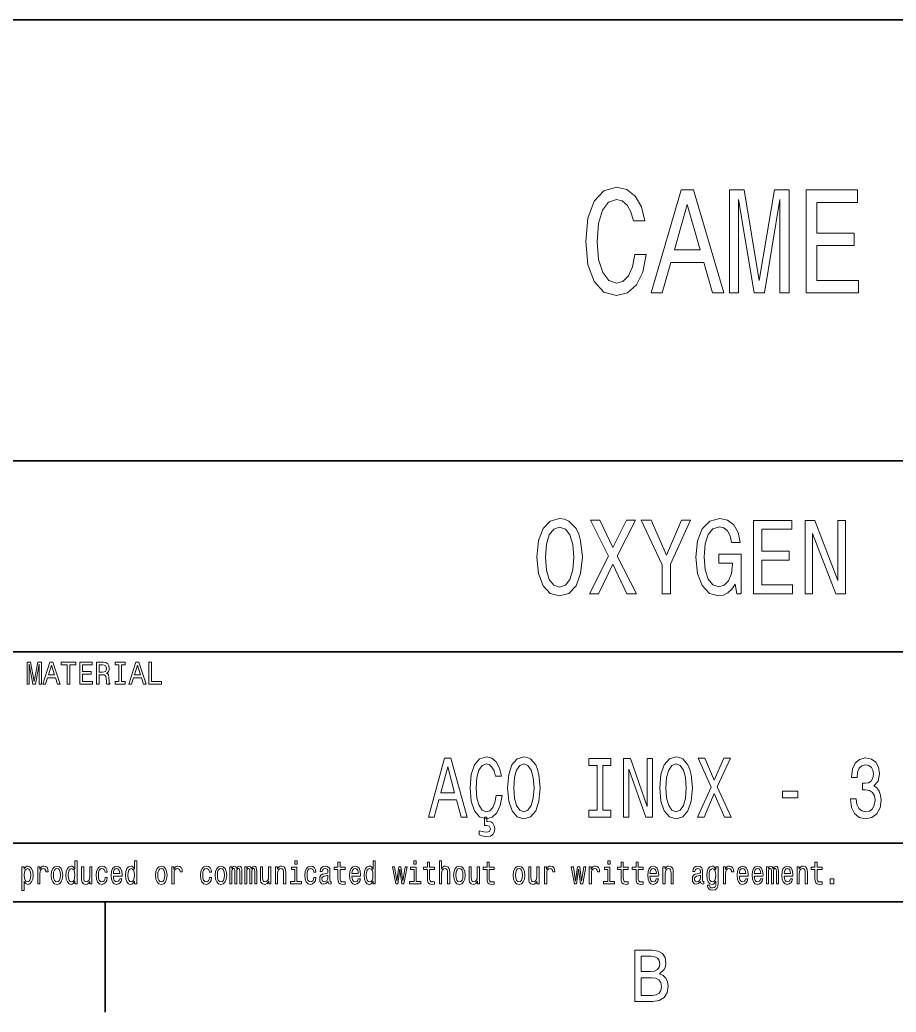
# Model space of a CAD drawing. Extents: x 0 to 594, y 0 to 420.
# Drawn here: x 439.6 to 499.2, y 2.5 to 70 of the extents above; entities that cross this region are included whole.
import ezdxf

# ---------------------------------------------------------------- set-up
doc = ezdxf.new("R2010")
doc.units = 0

msp = doc.modelspace()

# ---------------------------------------------------------------- linework, layer by layer
at = {"color": 7, "lineweight": 35}
for p, q in [((394, 69.96312), (584, 69.96312)), ((394, 39.96312), (559, 39.96312)), ((394, 26.96312), (559, 26.96312)), ((394, 13.96312), (559, 13.96312)), ((10, 9.96312), (584, 9.96312)), ((394, 9.96312), (584, 9.96312))]:
    msp.add_line(p, q, dxfattribs=at)
at = {"color": 7, "lineweight": 35, "ltscale": 0.1875}
msp.add_line((445.399994, 9.96312), (445.399994, 2.46312), dxfattribs=at)
at = {"color": 7, "lineweight": 13}
for points in [[(481.426514, 53.99828), (481.26413, 53.151016), (480.996185, 52.54583), (480.622681, 52.17263), (480.184235, 52.051594), (479.656433, 52.23315), (479.24234, 52.777817), (478.966278, 53.665424), (478.876953, 54.895973), (478.966278, 56.116432), (479.234222, 57.01413), (479.648315, 57.558796), (480.184235, 57.750439), (480.573975, 57.649574), (480.90686, 57.367153), (481.166687, 56.913265), (481.345337, 56.287903), (482.116699, 56.287903), (481.873108, 57.246117), (481.450867, 57.972343), (480.87439, 58.426231), (480.184235, 58.587616), (479.323547, 58.335453), (478.665863, 57.629402), (478.243622, 56.46946), (478.097473, 54.895973), (478.243622, 53.322487), (478.665863, 52.162544), (479.323547, 51.446407), (480.184235, 51.20433), (480.939331, 51.395973), (481.548309, 51.930557), (481.978638, 52.808079), (482.205994, 53.99828)], [(482.530792, 51.395973), (483.277802, 51.395973), (483.870514, 53.453609), (486.119659, 53.453609), (486.712372, 51.395973), (487.475616, 51.395973), (485.413239, 58.406059), (484.585052, 58.406059)], [(487.857239, 51.395973), (488.482452, 51.395973), (488.482452, 57.750439), (489.537994, 51.395973), (490.236267, 51.395973), (491.283722, 57.750439), (491.283722, 51.395973), (491.917053, 51.395973), (491.917053, 58.395973), (490.926453, 58.395973), (489.887146, 52.223064), (488.855957, 58.395973), (487.857239, 58.395973)], [(493.070007, 51.395973), (496.642639, 51.395973), (496.642639, 52.243237), (493.817017, 52.243237), (493.817017, 54.613552), (496.334106, 54.613552), (496.334106, 55.450729), (493.817017, 55.450729), (493.817017, 57.54871), (496.577698, 57.54871), (496.577698, 58.395973), (493.070007, 58.395973)], [(484.130341, 54.310959), (484.999146, 57.397415), (485.86795, 54.310959)], [(474.774567, 33.415157), (474.882599, 32.291237), (475.194672, 31.462708), (475.680786, 30.95118), (476.316925, 30.778269), (476.947083, 30.95118), (477.439209, 31.462708), (477.74527, 32.291237), (477.859314, 33.415157), (477.74527, 34.531872), (477.613251, 34.985764), (477.439209, 35.360401), (476.947083, 35.871929), (476.647003, 36.001614), (476.316925, 36.052044), (475.674774, 35.871929), (475.18866, 35.367607), (474.882599, 34.539078)], [(478.339417, 30.915157), (478.969574, 30.915157), (479.923798, 32.939651), (480.896027, 30.915157), (481.532196, 30.915157), (480.229858, 33.487202), (481.466156, 35.922363), (480.860016, 35.922363), (479.941803, 34.070778), (479.041595, 35.922363), (478.411438, 35.922363), (479.641724, 33.48)], [(483.854736, 30.915157), (483.854736, 32.939651), (485.223083, 35.922363), (484.598907, 35.922363), (483.572662, 33.552044), (482.534424, 35.922363), (481.868256, 35.922363), (483.2966, 32.896423), (483.2966, 30.915157)], [(488.253784, 31.585186), (488.355835, 30.915157), (488.655884, 30.915157), (488.655884, 33.616886), (487.137543, 33.616886), (487.137543, 33.004494), (488.073761, 33.004494), (488.073761, 32.961266), (488.00174, 32.298443), (487.809692, 31.808529), (487.515625, 31.498732), (487.149536, 31.397865), (486.741425, 31.52755), (486.42337, 31.916597), (486.219299, 32.557808), (486.147278, 33.436771), (486.213318, 34.308529), (486.417358, 34.949738), (486.741425, 35.338787), (487.179535, 35.475677), (487.479614, 35.403629), (487.725677, 35.2019), (487.905701, 34.863285), (488.007751, 34.409393), (488.601868, 34.409393), (488.445831, 35.101036), (488.151764, 35.619766), (487.737671, 35.936771), (487.215546, 36.052044), (486.531372, 35.871929), (486.015259, 35.345993), (485.685181, 34.517464), (485.571167, 33.415157), (485.685181, 32.305649), (486.015259, 31.477118), (486.501373, 30.95118), (487.113525, 30.778269), (487.455597, 30.835907), (487.761688, 30.98), (488.025757, 31.232161)], [(489.508087, 30.915157), (492.148743, 30.915157), (492.148743, 31.520344), (490.060242, 31.520344), (490.060242, 33.213428), (491.920685, 33.213428), (491.920685, 33.811409), (490.060242, 33.811409), (490.060242, 35.309971), (492.100708, 35.309971), (492.100708, 35.915157), (489.508087, 35.915157)], [(493.012939, 30.915157), (493.511047, 30.915157), (493.511047, 35.01458), (495.107452, 30.915157), (495.749603, 30.915157), (495.749603, 35.915157), (495.245483, 35.915157), (495.245483, 31.815733), (493.667084, 35.915157), (493.012939, 35.915157)], [(475.350708, 33.415157), (475.416718, 34.286915), (475.614777, 34.928123), (475.920837, 35.317173), (476.316925, 35.454063), (476.707031, 35.317173), (477.013092, 34.920921), (477.211151, 34.279709), (477.283173, 33.415157), (477.211151, 32.5434), (477.013092, 31.902189), (476.707031, 31.51314), (476.316925, 31.383457), (475.920837, 31.51314), (475.614777, 31.902189), (475.416718, 32.536194)], [(440.099091, 24.774254), (440.248718, 24.774254), (440.248718, 26.135925), (440.501312, 24.774254), (440.668427, 24.774254), (440.919067, 26.135925), (440.919067, 24.774254), (441.070648, 24.774254), (441.070648, 26.274254), (440.833588, 26.274254), (440.584869, 24.951487), (440.338104, 26.274254), (440.099091, 26.274254)], [(441.16391, 24.774254), (441.342682, 24.774254), (441.484528, 25.215176), (442.022736, 25.215176), (442.164581, 24.774254), (442.34726, 24.774254), (441.853699, 26.276415), (441.655518, 26.276415)], [(441.546692, 25.398893), (441.754608, 26.060276), (441.962524, 25.398893)], [(442.834961, 24.774254), (443.013733, 24.774254), (443.013733, 26.092697), (443.421783, 26.092697), (443.421783, 26.274254), (442.424957, 26.274254), (442.424957, 26.092697), (442.834961, 26.092697)], [(443.686035, 24.774254), (444.540985, 24.774254), (444.540985, 24.955811), (443.864807, 24.955811), (443.864807, 25.463736), (444.467163, 25.463736), (444.467163, 25.643129), (443.864807, 25.643129), (443.864807, 26.092697), (444.525452, 26.092697), (444.525452, 26.274254), (443.686035, 26.274254)], [(444.830505, 24.774254), (445.0112, 24.774254), (445.0112, 25.407539), (445.195801, 25.407539), (445.331818, 25.401054), (445.417328, 25.370796), (445.463959, 25.299471), (445.483368, 25.171947), (445.493103, 24.977425), (445.504761, 24.849903), (445.528076, 24.774254), (445.732086, 24.774254), (445.732086, 24.815321), (445.687408, 24.875839), (445.671875, 24.988232), (445.658264, 25.230307), (445.625214, 25.4097), (445.580536, 25.465897), (445.51059, 25.506964), (445.588318, 25.560997), (445.6427, 25.636646), (445.677704, 25.731747), (445.689362, 25.8463), (445.66214, 26.027857), (445.584412, 26.164024), (445.456177, 26.246157), (445.281311, 26.274254), (444.830505, 26.274254)], [(445.230774, 26.090536), (445.349304, 26.077568), (445.432861, 26.036501), (445.485321, 25.960854), (445.502808, 25.841978), (445.483368, 25.716618), (445.430908, 25.640968), (445.341522, 25.602064), (445.219116, 25.591257), (445.0112, 25.591257), (445.0112, 26.090536)], [(446.344177, 24.955811), (446.095459, 24.955811), (446.095459, 24.774254), (446.771637, 24.774254), (446.771637, 24.955811), (446.522919, 24.955811), (446.522919, 26.092697), (446.771637, 26.092697), (446.771637, 26.274254), (446.095459, 26.274254), (446.095459, 26.092697), (446.344177, 26.092697)], [(447.012573, 24.774254), (447.191345, 24.774254), (447.333191, 25.215176), (447.871429, 25.215176), (448.013275, 24.774254), (448.195923, 24.774254), (447.702393, 26.276415), (447.504181, 26.276415)], [(447.395386, 25.398893), (447.603271, 26.060276), (447.811188, 25.398893)], [(448.378571, 24.774254), (449.245178, 24.774254), (449.245178, 24.955811), (448.557343, 24.955811), (448.557343, 26.274254), (448.378571, 26.274254)], [(467.398285, 15.72335), (467.793854, 15.72335), (468.107758, 16.899141), (469.298767, 16.899141), (469.61264, 15.72335), (470.016815, 15.72335), (468.924683, 19.729113), (468.486115, 19.729113)], [(471.990387, 17.210381), (471.904388, 16.726231), (471.762512, 16.380409), (471.564728, 16.167154), (471.33252, 16.09799), (471.05304, 16.201736), (470.833771, 16.512976), (470.687561, 17.02018), (470.640289, 17.723351), (470.687561, 18.420755), (470.829468, 18.933723), (471.048737, 19.244963), (471.33252, 19.354473), (471.53891, 19.296837), (471.71521, 19.135452), (471.852783, 18.876087), (471.947388, 18.518738), (472.355865, 18.518738), (472.226868, 19.066288), (472.003296, 19.481274), (471.697998, 19.740641), (471.33252, 19.832859), (470.87677, 19.688766), (470.528473, 19.285309), (470.304901, 18.622484), (470.227509, 17.723351), (470.304901, 16.824215), (470.528473, 16.16139), (470.87677, 15.752168), (471.33252, 15.613839), (471.732391, 15.72335), (472.054871, 16.028826), (472.282776, 16.530266), (472.403168, 17.210381)], [(472.777222, 17.723351), (472.854614, 16.824215), (473.078217, 16.16139), (473.426483, 15.752168), (473.882263, 15.613839), (474.33374, 15.752168), (474.68631, 16.16139), (474.905579, 16.824215), (474.987274, 17.723351), (474.905579, 18.616722), (474.811005, 18.979834), (474.68631, 19.279545), (474.33374, 19.688766), (474.118744, 19.792515), (473.882263, 19.832859), (473.42218, 19.688766), (473.073914, 19.285309), (472.854614, 18.622484)], [(478.861328, 16.207499), (478.310974, 16.207499), (478.310974, 15.72335), (479.807251, 15.72335), (479.807251, 16.207499), (479.256897, 16.207499), (479.256897, 19.239201), (479.807251, 19.239201), (479.807251, 19.723351), (478.310974, 19.723351), (478.310974, 19.239201), (478.861328, 19.239201)], [(480.667206, 15.72335), (481.024078, 15.72335), (481.024078, 19.002888), (482.167816, 15.72335), (482.627869, 15.72335), (482.627869, 19.723351), (482.266693, 19.723351), (482.266693, 16.443811), (481.135864, 19.723351), (480.667206, 19.723351)], [(483.130951, 17.723351), (483.208344, 16.824215), (483.431915, 16.16139), (483.780182, 15.752168), (484.235962, 15.613839), (484.687439, 15.752168), (485.040009, 16.16139), (485.259308, 16.824215), (485.341003, 17.723351), (485.259308, 18.616722), (485.164703, 18.979834), (485.040009, 19.279545), (484.687439, 19.688766), (484.472443, 19.792515), (484.235962, 19.832859), (483.775909, 19.688766), (483.427612, 19.285309), (483.208344, 18.622484)], [(485.684967, 15.72335), (486.136444, 15.72335), (486.820099, 17.342945), (487.516632, 15.72335), (487.972412, 15.72335), (487.039368, 17.780987), (487.92511, 19.729113), (487.490845, 19.729113), (486.832977, 18.247845), (486.188049, 19.729113), (485.736572, 19.729113), (486.618011, 17.775223)], [(496.094574, 16.979834), (496.094574, 16.939487), (496.163361, 16.386173), (496.365448, 15.971189), (496.683624, 15.706059), (497.105011, 15.608076), (497.552185, 15.706059), (497.887543, 15.959661), (498.102539, 16.363119), (498.179932, 16.881851), (498.145538, 17.221909), (498.050934, 17.498566), (497.896149, 17.711823), (497.689758, 17.867441), (497.969238, 18.17868), (498.068146, 18.674358), (498.003632, 19.123926), (497.818756, 19.463984), (497.517761, 19.67724), (497.105011, 19.752167), (496.718018, 19.659948), (496.421356, 19.406347), (496.227875, 19.002888), (496.163361, 18.466866), (496.163361, 18.426519), (496.546051, 18.426519), (496.580444, 18.795395), (496.69223, 19.060526), (496.872803, 19.221909), (497.126495, 19.279545), (497.350098, 19.233437), (497.513489, 19.112398), (497.612366, 18.916433), (497.651062, 18.651302), (497.612366, 18.368883), (497.509186, 18.17868), (497.328583, 18.063408), (497.083496, 18.028826), (496.915802, 18.034588), (496.915802, 17.579258), (497.126495, 17.590784), (497.397369, 17.538912), (497.599457, 17.400583), (497.719849, 17.175798), (497.762848, 16.881851), (497.715576, 16.547558), (497.590881, 16.299719), (497.393097, 16.144098), (497.130798, 16.092226), (496.859924, 16.149862), (496.66214, 16.322773), (496.537445, 16.59943), (496.490143, 16.979834)], [(468.245331, 17.389055), (468.705414, 19.152744), (469.165466, 17.389055)], [(473.190002, 17.723351), (473.237305, 18.420755), (473.379181, 18.933723), (473.59848, 19.244963), (473.882263, 19.354473), (474.161743, 19.244963), (474.381012, 18.927959), (474.522919, 18.414991), (474.574524, 17.723351), (474.522919, 17.025944), (474.381012, 16.512976), (474.161743, 16.201736), (473.882263, 16.09799), (473.59848, 16.201736), (473.379181, 16.512976), (473.237305, 17.02018)], [(483.543701, 17.723351), (483.591003, 18.420755), (483.73291, 18.933723), (483.952179, 19.244963), (484.235962, 19.354473), (484.515442, 19.244963), (484.734741, 18.927959), (484.876617, 18.414991), (484.928223, 17.723351), (484.876617, 17.025944), (484.734741, 16.512976), (484.515442, 16.201736), (484.235962, 16.09799), (483.952179, 16.201736), (483.73291, 16.512976), (483.591003, 17.02018)], [(491.480988, 17.043234), (492.521515, 17.043234), (492.521515, 17.498566), (491.480988, 17.498566)], [(470.833771, 14.524503), (471.139038, 14.432283), (471.375519, 14.397701), (471.603424, 14.438047), (471.766815, 14.541794), (471.869995, 14.708941), (471.904388, 14.92796), (471.874298, 15.14698), (471.783997, 15.308364), (471.637817, 15.406346), (471.43573, 15.435165), (471.375519, 15.435165), (471.375519, 15.72335), (471.212128, 15.72335), (471.212128, 15.164271), (471.341125, 15.170035), (471.534607, 15.112398), (471.603424, 14.92796), (471.53891, 14.75505), (471.354034, 14.697412), (471.160553, 14.720468), (470.833771, 14.806923)], [(439.896332, 12.179998), (439.896332, 12.359393), (439.748169, 12.359393), (439.748169, 10.749163), (439.896332, 10.749163), (439.896332, 11.375964), (439.948517, 11.274379), (440.007446, 11.207376), (440.15564, 11.157664), (440.297058, 11.19873), (440.408173, 11.321929), (440.480591, 11.516454), (440.507507, 11.780143), (440.480591, 12.04167), (440.408173, 12.236195), (440.297058, 12.357232), (440.15564, 12.400459), (440.074799, 12.387491), (440.005768, 12.346425), (439.946838, 12.277261)], [(440.130371, 11.328413), (440.031036, 11.356511), (439.958618, 11.442966), (439.913177, 11.583457), (439.89801, 11.780143), (439.913177, 11.974668), (439.958618, 12.115157), (440.031036, 12.199451), (440.130371, 12.229711), (440.221283, 12.199451), (440.293701, 12.112995), (440.339142, 11.972506), (440.355988, 11.780143), (440.339142, 11.585618), (440.293701, 11.442966), (440.221283, 11.356511)], [(440.825745, 11.19873), (440.973907, 11.19873), (440.973907, 11.862275), (440.989075, 12.022218), (441.034515, 12.136771), (441.108612, 12.205935), (441.207947, 12.229711), (441.282043, 12.214581), (441.337585, 12.171353), (441.371277, 12.097866), (441.383057, 11.998443), (441.532898, 11.998443), (441.512695, 12.173514), (441.457153, 12.298875), (441.364532, 12.374523), (441.238251, 12.400459), (441.152405, 12.383168), (441.078308, 12.339941), (441.012634, 12.266454), (440.960449, 12.16703), (440.960449, 12.359393), (440.825745, 12.359393)], [(441.740021, 11.777981), (441.766937, 11.514293), (441.844391, 11.319768), (441.967316, 11.19873), (442.132324, 11.157664), (442.295624, 11.19873), (442.418549, 11.317607), (442.496002, 11.512131), (442.524628, 11.777981), (442.496002, 12.04167), (442.418549, 12.238356), (442.295624, 12.357232), (442.132324, 12.400459), (441.967316, 12.357232), (441.844391, 12.236195), (441.766937, 12.04167)], [(441.891541, 11.780143), (441.906708, 11.974668), (441.953827, 12.115157), (442.029602, 12.201612), (442.132324, 12.231872), (442.233337, 12.201612), (442.309113, 12.117318), (442.356262, 11.974668), (442.373077, 11.780143), (442.356262, 11.583457), (442.309113, 11.440805), (442.233337, 11.35435), (442.132324, 11.326252), (442.029602, 11.35435), (441.953827, 11.440805), (441.906708, 11.583457)], [(443.353027, 11.378125), (443.353027, 11.19873), (443.50119, 11.19873), (443.50119, 12.750604), (443.354706, 12.750604), (443.354706, 12.182159), (443.241882, 12.346425), (443.172852, 12.38533), (443.093719, 12.400459), (442.950592, 12.357232), (442.839478, 12.236195), (442.76709, 12.04167), (442.741821, 11.780143), (442.76709, 11.518615), (442.839478, 11.321929), (442.950592, 11.19873), (443.093719, 11.157664), (443.172852, 11.172794), (443.243561, 11.211699)], [(443.118958, 12.229711), (443.216614, 12.199451), (443.29071, 12.115157), (443.334473, 11.974668), (443.351318, 11.780143), (443.334473, 11.583457), (443.29071, 11.442966), (443.216614, 11.356511), (443.118958, 11.328413), (443.026367, 11.356511), (442.955658, 11.442966), (442.908508, 11.585618), (442.893372, 11.780143), (442.908508, 11.972506), (442.955658, 12.112995), (443.026367, 12.199451)], [(444.508057, 12.359393), (444.359863, 12.359393), (444.359863, 11.689364), (444.343048, 11.533745), (444.29422, 11.421353), (444.218445, 11.352189), (444.11911, 11.330575), (444.039978, 11.347866), (443.989441, 11.399739), (443.960846, 11.488356), (443.954102, 11.613716), (443.954102, 12.359393), (443.805939, 12.359393), (443.805939, 11.596425), (443.810974, 11.442966), (443.842987, 11.315445), (443.940613, 11.19873), (444.097229, 11.157664), (444.181396, 11.172794), (444.253784, 11.211699), (444.316101, 11.278702), (444.366608, 11.375964), (444.366608, 11.19873), (444.508057, 11.19873)], [(445.400421, 11.974668), (445.546906, 11.974668), (445.516602, 12.147577), (445.444183, 12.283745), (445.33139, 12.368039), (445.184906, 12.400459), (445.023254, 12.357232), (444.90036, 12.236195), (444.822906, 12.039509), (444.795959, 11.77582), (444.821228, 11.514293), (444.896973, 11.319768), (445.016541, 11.19873), (445.17984, 11.157664), (445.324646, 11.190085), (445.437439, 11.280863), (445.514893, 11.423514), (445.548584, 11.613716), (445.407166, 11.613716), (445.381897, 11.492679), (445.334747, 11.4019), (445.267395, 11.345704), (445.184906, 11.328413), (445.082184, 11.356511), (445.008118, 11.442966), (444.962646, 11.583457), (444.94751, 11.782304), (444.962646, 11.976829), (445.009796, 12.117318), (445.085571, 12.203773), (445.184906, 12.234034), (445.272461, 12.214581), (445.338104, 12.164869), (445.381897, 12.082736)], [(445.967834, 11.723947), (446.560486, 11.723947), (446.562195, 11.812563), (446.535248, 12.061123), (446.461151, 12.247002), (446.343292, 12.359393), (446.186707, 12.400459), (446.033508, 12.357232), (445.915649, 12.236195), (445.839874, 12.039509), (445.812927, 11.780143), (445.838196, 11.514293), (445.91394, 11.319768), (446.030121, 11.19873), (446.181671, 11.157664), (446.312988, 11.185762), (446.420746, 11.259249), (446.499878, 11.375964), (446.545349, 11.531584), (446.398865, 11.531584), (446.368561, 11.445128), (446.324768, 11.380286), (446.200195, 11.328413), (446.104218, 11.352189), (446.031799, 11.427837), (445.98468, 11.551036), (445.967834, 11.717463)], [(445.967834, 11.883889), (445.986359, 12.033025), (446.031799, 12.143255), (446.10083, 12.210258), (446.191772, 12.234034), (446.281006, 12.210258), (446.350037, 12.143255), (446.39212, 12.033025), (446.407288, 11.883889)], [(447.40741, 11.378125), (447.40741, 11.19873), (447.555573, 11.19873), (447.555573, 12.750604), (447.409088, 12.750604), (447.409088, 12.182159), (447.296295, 12.346425), (447.227234, 12.38533), (447.148132, 12.400459), (447.005005, 12.357232), (446.89386, 12.236195), (446.821472, 12.04167), (446.796204, 11.780143), (446.821472, 11.518615), (446.89386, 11.321929), (447.005005, 11.19873), (447.148132, 11.157664), (447.227234, 11.172794), (447.297974, 11.211699)], [(447.17337, 12.229711), (447.271027, 12.199451), (447.345123, 12.115157), (447.388885, 11.974668), (447.405731, 11.780143), (447.388885, 11.583457), (447.345123, 11.442966), (447.271027, 11.356511), (447.17337, 11.328413), (447.08078, 11.356511), (447.01004, 11.442966), (446.962891, 11.585618), (446.947754, 11.780143), (446.962891, 11.972506), (447.01004, 12.112995), (447.08078, 12.199451)], [(448.835205, 11.777981), (448.862152, 11.514293), (448.939606, 11.319768), (449.0625, 11.19873), (449.227509, 11.157664), (449.390839, 11.19873), (449.513733, 11.317607), (449.591187, 11.512131), (449.619812, 11.777981), (449.591187, 12.04167), (449.513733, 12.238356), (449.390839, 12.357232), (449.227509, 12.400459), (449.0625, 12.357232), (448.939606, 12.236195), (448.862152, 12.04167)], [(448.986725, 11.780143), (449.001892, 11.974668), (449.049042, 12.115157), (449.124817, 12.201612), (449.227509, 12.231872), (449.328522, 12.201612), (449.404297, 12.117318), (449.451447, 11.974668), (449.468292, 11.780143), (449.451447, 11.583457), (449.404297, 11.440805), (449.328522, 11.35435), (449.227509, 11.326252), (449.124817, 11.35435), (449.049042, 11.440805), (449.001892, 11.583457)], [(449.948151, 11.19873), (450.096313, 11.19873), (450.096313, 11.862275), (450.11145, 12.022218), (450.156921, 12.136771), (450.231018, 12.205935), (450.330353, 12.229711), (450.404419, 12.214581), (450.459991, 12.171353), (450.493652, 12.097866), (450.505463, 11.998443), (450.655304, 11.998443), (450.635101, 12.173514), (450.579529, 12.298875), (450.486938, 12.374523), (450.360657, 12.400459), (450.27478, 12.383168), (450.200684, 12.339941), (450.13504, 12.266454), (450.082825, 12.16703), (450.082825, 12.359393), (449.948151, 12.359393)], [(452.495605, 11.974668), (452.64209, 11.974668), (452.611786, 12.147577), (452.539398, 12.283745), (452.426575, 12.368039), (452.28009, 12.400459), (452.118469, 12.357232), (451.995544, 12.236195), (451.918091, 12.039509), (451.891144, 11.77582), (451.916412, 11.514293), (451.992188, 11.319768), (452.111725, 11.19873), (452.275055, 11.157664), (452.41983, 11.190085), (452.532654, 11.280863), (452.610107, 11.423514), (452.643768, 11.613716), (452.50235, 11.613716), (452.477081, 11.492679), (452.429932, 11.4019), (452.36261, 11.345704), (452.28009, 11.328413), (452.177399, 11.356511), (452.103302, 11.442966), (452.057831, 11.583457), (452.042694, 11.782304), (452.057831, 11.976829), (452.10498, 12.117318), (452.180756, 12.203773), (452.28009, 12.234034), (452.367645, 12.214581), (452.433319, 12.164869), (452.477081, 12.082736)], [(452.889587, 11.777981), (452.916534, 11.514293), (452.993988, 11.319768), (453.116913, 11.19873), (453.281921, 11.157664), (453.445221, 11.19873), (453.568146, 11.317607), (453.645599, 11.512131), (453.674225, 11.777981), (453.645599, 12.04167), (453.568146, 12.238356), (453.445221, 12.357232), (453.281921, 12.400459), (453.116913, 12.357232), (452.993988, 12.236195), (452.916534, 12.04167)], [(453.041138, 11.780143), (453.056274, 11.974668), (453.103424, 12.115157), (453.179199, 12.201612), (453.281921, 12.231872), (453.382935, 12.201612), (453.45871, 12.117318), (453.505829, 11.974668), (453.522675, 11.780143), (453.505829, 11.583457), (453.45871, 11.440805), (453.382935, 11.35435), (453.281921, 11.326252), (453.179199, 11.35435), (453.103424, 11.440805), (453.056274, 11.583457)], [(453.888062, 11.19873), (454.024414, 11.19873), (454.024414, 11.974668), (454.032837, 12.091382), (454.058105, 12.175675), (454.096832, 12.225388), (454.147339, 12.24484), (454.187744, 12.227549), (454.214691, 12.184321), (454.228149, 12.110834), (454.233215, 12.013572), (454.233215, 11.19873), (454.361176, 11.19873), (454.361176, 11.974668), (454.369598, 12.08922), (454.394836, 12.173514), (454.435242, 12.225388), (454.485779, 12.24484), (454.526184, 12.227549), (454.553101, 12.184321), (454.569946, 12.013572), (454.569946, 11.19873), (454.706329, 11.19873), (454.706329, 12.000604), (454.697906, 12.16703), (454.670959, 12.294552), (454.617096, 12.372362), (454.529541, 12.400459), (454.426849, 12.357232), (454.347717, 12.231872), (454.2854, 12.35507), (454.18103, 12.400459), (454.085052, 12.357232), (454.019379, 12.236195), (454.019379, 12.359393), (453.888062, 12.359393)], [(454.901642, 11.19873), (455.038025, 11.19873), (455.038025, 11.974668), (455.046448, 12.091382), (455.071716, 12.175675), (455.110413, 12.225388), (455.16095, 12.24484), (455.201355, 12.227549), (455.228271, 12.184321), (455.24176, 12.110834), (455.246796, 12.013572), (455.246796, 11.19873), (455.374756, 11.19873), (455.374756, 11.974668), (455.383179, 12.08922), (455.408447, 12.173514), (455.448853, 12.225388), (455.499359, 12.24484), (455.539764, 12.227549), (455.566711, 12.184321), (455.583557, 12.013572), (455.583557, 11.19873), (455.71994, 11.19873), (455.71994, 12.000604), (455.711517, 12.16703), (455.68457, 12.294552), (455.630707, 12.372362), (455.543152, 12.400459), (455.44043, 12.357232), (455.361298, 12.231872), (455.299011, 12.35507), (455.194611, 12.400459), (455.098633, 12.357232), (455.03299, 12.236195), (455.03299, 12.359393), (454.901642, 12.359393)], [(456.671234, 12.359393), (456.523071, 12.359393), (456.523071, 11.689364), (456.506226, 11.533745), (456.457397, 11.421353), (456.381622, 11.352189), (456.282288, 11.330575), (456.203156, 11.347866), (456.152649, 11.399739), (456.124023, 11.488356), (456.117279, 11.613716), (456.117279, 12.359393), (455.969116, 12.359393), (455.969116, 11.596425), (455.974182, 11.442966), (456.006165, 11.315445), (456.103821, 11.19873), (456.260406, 11.157664), (456.344604, 11.172794), (456.416992, 11.211699), (456.479279, 11.278702), (456.529816, 11.375964), (456.529816, 11.19873), (456.671234, 11.19873)], [(456.987762, 11.19873), (457.135956, 11.19873), (457.135956, 11.868759), (457.151093, 12.022218), (457.199921, 12.134609), (457.275696, 12.203773), (457.376709, 12.229711), (457.45752, 12.208097), (457.508057, 12.149739), (457.533295, 12.052477), (457.541718, 11.922794), (457.541718, 11.19873), (457.68988, 11.19873), (457.68988, 11.961699), (457.683167, 12.115157), (457.652832, 12.242679), (457.553497, 12.359393), (457.39859, 12.400459), (457.312744, 12.38533), (457.240326, 12.344264), (457.17804, 12.2751), (457.129211, 12.182159), (457.129211, 12.359393), (456.987762, 12.359393)], [(458.454285, 11.358673), (458.454285, 12.320488), (458.073792, 12.320488), (458.073792, 12.158384), (458.306122, 12.158384), (458.306122, 11.358673), (458.003052, 11.358673), (458.003052, 11.19873), (458.760742, 11.19873), (458.760742, 11.358673)], [(458.459351, 12.750604), (458.302765, 12.750604), (458.302765, 12.534466), (458.459351, 12.534466)], [(459.59082, 11.974668), (459.737305, 11.974668), (459.70697, 12.147577), (459.634583, 12.283745), (459.52179, 12.368039), (459.375305, 12.400459), (459.213654, 12.357232), (459.090759, 12.236195), (459.013306, 12.039509), (458.986359, 11.77582), (459.011597, 11.514293), (459.087372, 11.319768), (459.206909, 11.19873), (459.370239, 11.157664), (459.515045, 11.190085), (459.627838, 11.280863), (459.705292, 11.423514), (459.738983, 11.613716), (459.597534, 11.613716), (459.572266, 11.492679), (459.525146, 11.4019), (459.457794, 11.345704), (459.375305, 11.328413), (459.272583, 11.356511), (459.198486, 11.442966), (459.153046, 11.583457), (459.137878, 11.782304), (459.153046, 11.976829), (459.200195, 12.117318), (459.27594, 12.203773), (459.375305, 12.234034), (459.46283, 12.214581), (459.528503, 12.164869), (459.572266, 12.082736)], [(460.565674, 11.350027), (460.565674, 11.343543), (460.574097, 11.270056), (460.599365, 11.218183), (460.705414, 11.177116), (460.787933, 11.194407), (460.787933, 11.341382), (460.752563, 11.334898), (460.705414, 11.362995), (460.697021, 11.44945), (460.697021, 12.050316), (460.676819, 12.203773), (460.617859, 12.311843), (460.515167, 12.376684), (460.370361, 12.400459), (460.228943, 12.374523), (460.124542, 12.301036), (460.058868, 12.186482), (460.036987, 12.035186), (460.036987, 12.022218), (460.170013, 12.022218), (460.181793, 12.112995), (460.218811, 12.177837), (460.279449, 12.216742), (460.365295, 12.231872), (460.447815, 12.221065), (460.506744, 12.188644), (460.542114, 12.132448), (460.553894, 12.054638), (460.54715, 11.963861), (460.520203, 11.918471), (460.452881, 11.896857), (460.326599, 11.879566), (460.181793, 11.840661), (460.079071, 11.771497), (460.018463, 11.663428), (459.999939, 11.503486), (460.016785, 11.360834), (460.06897, 11.254927), (460.153168, 11.187923), (460.269348, 11.164148), (460.425934, 11.209538)], [(461.240845, 12.158384), (461.240845, 11.576973), (461.250946, 11.388932), (461.298096, 11.259249), (461.392395, 11.1836), (461.552338, 11.157664), (461.727448, 11.168471), (461.727448, 11.332736), (461.599487, 11.319768), (461.483307, 11.337059), (461.421021, 11.391093), (461.394073, 11.481872), (461.389008, 11.609393), (461.389008, 12.158384), (461.727448, 12.158384), (461.727448, 12.320488), (461.389008, 12.320488), (461.389008, 12.659825), (461.240845, 12.659825), (461.240845, 12.320488), (460.984924, 12.320488), (460.984924, 12.158384)], [(462.185425, 11.723947), (462.778076, 11.723947), (462.779755, 11.812563), (462.752808, 12.061123), (462.678741, 12.247002), (462.560883, 12.359393), (462.404297, 12.400459), (462.251068, 12.357232), (462.133209, 12.236195), (462.057434, 12.039509), (462.030518, 11.780143), (462.055756, 11.514293), (462.131531, 11.319768), (462.247711, 11.19873), (462.399231, 11.157664), (462.530579, 11.185762), (462.638336, 11.259249), (462.717468, 11.375964), (462.762939, 11.531584), (462.616455, 11.531584), (462.586121, 11.445128), (462.542358, 11.380286), (462.417755, 11.328413), (462.321777, 11.352189), (462.24939, 11.427837), (462.20224, 11.551036), (462.185425, 11.717463)], [(462.185425, 11.883889), (462.203918, 12.033025), (462.24939, 12.143255), (462.31842, 12.210258), (462.409332, 12.234034), (462.498596, 12.210258), (462.567627, 12.143255), (462.609711, 12.033025), (462.624847, 11.883889)], [(463.625, 11.378125), (463.625, 11.19873), (463.773132, 11.19873), (463.773132, 12.750604), (463.626648, 12.750604), (463.626648, 12.182159), (463.513855, 12.346425), (463.444824, 12.38533), (463.365692, 12.400459), (463.222565, 12.357232), (463.11145, 12.236195), (463.039063, 12.04167), (463.013794, 11.780143), (463.039063, 11.518615), (463.11145, 11.321929), (463.222565, 11.19873), (463.365692, 11.157664), (463.444824, 11.172794), (463.515533, 11.211699)], [(463.39093, 12.229711), (463.488586, 12.199451), (463.562683, 12.115157), (463.606445, 11.974668), (463.623291, 11.780143), (463.606445, 11.583457), (463.562683, 11.442966), (463.488586, 11.356511), (463.39093, 11.328413), (463.29834, 11.356511), (463.227631, 11.442966), (463.180481, 11.585618), (463.165344, 11.780143), (463.180481, 11.972506), (463.227631, 12.112995), (463.29834, 12.199451)], [(465.310364, 11.19873), (465.445068, 12.184321), (465.579773, 11.19873), (465.721191, 11.19873), (465.943451, 12.359393), (465.800354, 12.359393), (465.650482, 11.373802), (465.517487, 12.359393), (465.371002, 12.359393), (465.237976, 11.373802), (465.088135, 12.359393), (464.946686, 12.359393), (465.168945, 11.19873)], [(466.563049, 11.358673), (466.563049, 12.320488), (466.182556, 12.320488), (466.182556, 12.158384), (466.414886, 12.158384), (466.414886, 11.358673), (466.111816, 11.358673), (466.111816, 11.19873), (466.869507, 11.19873), (466.869507, 11.358673)], [(466.568115, 12.750604), (466.41153, 12.750604), (466.41153, 12.534466), (466.568115, 12.534466)], [(467.322418, 12.158384), (467.322418, 11.576973), (467.33252, 11.388932), (467.379669, 11.259249), (467.473938, 11.1836), (467.633911, 11.157664), (467.809021, 11.168471), (467.809021, 11.332736), (467.68103, 11.319768), (467.56488, 11.337059), (467.502563, 11.391093), (467.475647, 11.481872), (467.470581, 11.609393), (467.470581, 12.158384), (467.809021, 12.158384), (467.809021, 12.320488), (467.470581, 12.320488), (467.470581, 12.659825), (467.322418, 12.659825), (467.322418, 12.320488), (467.066498, 12.320488), (467.066498, 12.158384)], [(468.137329, 11.19873), (468.285492, 11.19873), (468.285492, 11.868759), (468.300659, 12.022218), (468.349487, 12.134609), (468.425232, 12.203773), (468.526276, 12.229711), (468.607086, 12.208097), (468.657593, 12.149739), (468.682861, 12.052477), (468.691284, 11.922794), (468.691284, 11.19873), (468.839447, 11.19873), (468.839447, 11.961699), (468.832703, 12.115157), (468.802399, 12.242679), (468.703064, 12.359393), (468.548157, 12.400459), (468.463989, 12.38533), (468.391571, 12.344264), (468.330963, 12.279422), (468.285492, 12.190805), (468.285492, 12.750604), (468.137329, 12.750604)], [(469.107147, 11.777981), (469.134094, 11.514293), (469.211548, 11.319768), (469.334473, 11.19873), (469.499451, 11.157664), (469.662781, 11.19873), (469.785706, 11.317607), (469.863159, 11.512131), (469.891785, 11.777981), (469.863159, 12.04167), (469.785706, 12.238356), (469.662781, 12.357232), (469.499451, 12.400459), (469.334473, 12.357232), (469.211548, 12.236195), (469.134094, 12.04167)], [(469.258698, 11.780143), (469.273834, 11.974668), (469.320984, 12.115157), (469.396759, 12.201612), (469.499451, 12.231872), (469.600464, 12.201612), (469.676239, 12.117318), (469.723389, 11.974668), (469.740234, 11.780143), (469.723389, 11.583457), (469.676239, 11.440805), (469.600464, 11.35435), (469.499451, 11.326252), (469.396759, 11.35435), (469.320984, 11.440805), (469.273834, 11.583457)], [(470.861572, 12.359393), (470.713409, 12.359393), (470.713409, 11.689364), (470.696594, 11.533745), (470.647766, 11.421353), (470.571991, 11.352189), (470.472656, 11.330575), (470.393494, 11.347866), (470.343018, 11.399739), (470.314392, 11.488356), (470.307648, 11.613716), (470.307648, 12.359393), (470.159485, 12.359393), (470.159485, 11.596425), (470.16452, 11.442966), (470.196533, 11.315445), (470.294189, 11.19873), (470.450745, 11.157664), (470.534943, 11.172794), (470.607361, 11.211699), (470.669647, 11.278702), (470.720154, 11.375964), (470.720154, 11.19873), (470.861572, 11.19873)], [(471.376801, 12.158384), (471.376801, 11.576973), (471.386902, 11.388932), (471.434052, 11.259249), (471.52832, 11.1836), (471.688293, 11.157664), (471.863403, 11.168471), (471.863403, 11.332736), (471.735413, 11.319768), (471.619263, 11.337059), (471.556946, 11.391093), (471.530029, 11.481872), (471.524963, 11.609393), (471.524963, 12.158384), (471.863403, 12.158384), (471.863403, 12.320488), (471.524963, 12.320488), (471.524963, 12.659825), (471.376801, 12.659825), (471.376801, 12.320488), (471.12088, 12.320488), (471.12088, 12.158384)], [(473.16153, 11.777981), (473.188477, 11.514293), (473.26593, 11.319768), (473.388855, 11.19873), (473.553833, 11.157664), (473.717163, 11.19873), (473.840088, 11.317607), (473.917542, 11.512131), (473.946167, 11.777981), (473.917542, 12.04167), (473.840088, 12.238356), (473.717163, 12.357232), (473.553833, 12.400459), (473.388855, 12.357232), (473.26593, 12.236195), (473.188477, 12.04167)], [(473.31308, 11.780143), (473.328217, 11.974668), (473.375366, 12.115157), (473.451141, 12.201612), (473.553833, 12.231872), (473.654846, 12.201612), (473.730621, 12.117318), (473.777771, 11.974668), (473.794617, 11.780143), (473.777771, 11.583457), (473.730621, 11.440805), (473.654846, 11.35435), (473.553833, 11.326252), (473.451141, 11.35435), (473.375366, 11.440805), (473.328217, 11.583457)], [(474.915955, 12.359393), (474.767792, 12.359393), (474.767792, 11.689364), (474.750977, 11.533745), (474.702148, 11.421353), (474.626373, 11.352189), (474.527039, 11.330575), (474.447876, 11.347866), (474.3974, 11.399739), (474.368774, 11.488356), (474.36203, 11.613716), (474.36203, 12.359393), (474.213867, 12.359393), (474.213867, 11.596425), (474.218903, 11.442966), (474.250916, 11.315445), (474.348572, 11.19873), (474.505127, 11.157664), (474.589325, 11.172794), (474.661743, 11.211699), (474.72403, 11.278702), (474.774536, 11.375964), (474.774536, 11.19873), (474.915955, 11.19873)], [(475.288055, 11.19873), (475.436218, 11.19873), (475.436218, 11.862275), (475.451385, 12.022218), (475.496857, 12.136771), (475.570923, 12.205935), (475.670288, 12.229711), (475.744354, 12.214581), (475.799927, 12.171353), (475.833588, 12.097866), (475.845367, 11.998443), (475.995239, 11.998443), (475.975037, 12.173514), (475.919464, 12.298875), (475.826843, 12.374523), (475.700562, 12.400459), (475.614716, 12.383168), (475.540619, 12.339941), (475.474976, 12.266454), (475.42276, 12.16703), (475.42276, 12.359393), (475.288055, 12.359393)], [(477.473511, 11.19873), (477.608215, 12.184321), (477.74292, 11.19873), (477.884338, 11.19873), (478.106598, 12.359393), (477.963501, 12.359393), (477.813629, 11.373802), (477.680634, 12.359393), (477.534149, 12.359393), (477.401123, 11.373802), (477.251282, 12.359393), (477.109833, 12.359393), (477.332092, 11.19873)], [(478.328857, 11.19873), (478.47702, 11.19873), (478.47702, 11.862275), (478.492188, 12.022218), (478.537628, 12.136771), (478.611725, 12.205935), (478.71106, 12.229711), (478.785156, 12.214581), (478.840698, 12.171353), (478.87439, 12.097866), (478.886169, 11.998443), (479.036011, 11.998443), (479.015808, 12.173514), (478.960236, 12.298875), (478.867645, 12.374523), (478.741364, 12.400459), (478.655487, 12.383168), (478.581421, 12.339941), (478.515747, 12.266454), (478.463562, 12.16703), (478.463562, 12.359393), (478.328857, 12.359393)], [(479.739807, 11.358673), (479.739807, 12.320488), (479.359283, 12.320488), (479.359283, 12.158384), (479.591644, 12.158384), (479.591644, 11.358673), (479.288574, 11.358673), (479.288574, 11.19873), (480.046234, 11.19873), (480.046234, 11.358673)], [(479.744873, 12.750604), (479.588257, 12.750604), (479.588257, 12.534466), (479.744873, 12.534466)], [(480.499146, 12.158384), (480.499146, 11.576973), (480.509277, 11.388932), (480.556396, 11.259249), (480.650696, 11.1836), (480.810638, 11.157664), (480.985748, 11.168471), (480.985748, 11.332736), (480.857788, 11.319768), (480.741608, 11.337059), (480.679321, 11.391093), (480.652374, 11.481872), (480.647339, 11.609393), (480.647339, 12.158384), (480.985748, 12.158384), (480.985748, 12.320488), (480.647339, 12.320488), (480.647339, 12.659825), (480.499146, 12.659825), (480.499146, 12.320488), (480.243225, 12.320488), (480.243225, 12.158384)], [(481.512756, 12.158384), (481.512756, 11.576973), (481.522858, 11.388932), (481.570007, 11.259249), (481.664307, 11.1836), (481.824249, 11.157664), (481.999359, 11.168471), (481.999359, 11.332736), (481.871399, 11.319768), (481.755219, 11.337059), (481.692932, 11.391093), (481.665985, 11.481872), (481.660919, 11.609393), (481.660919, 12.158384), (481.999359, 12.158384), (481.999359, 12.320488), (481.660919, 12.320488), (481.660919, 12.659825), (481.512756, 12.659825), (481.512756, 12.320488), (481.256836, 12.320488), (481.256836, 12.158384)], [(482.457336, 11.723947), (483.049988, 11.723947), (483.051666, 11.812563), (483.024719, 12.061123), (482.950653, 12.247002), (482.832794, 12.359393), (482.676208, 12.400459), (482.52298, 12.357232), (482.405121, 12.236195), (482.329346, 12.039509), (482.302429, 11.780143), (482.327667, 11.514293), (482.403442, 11.319768), (482.519623, 11.19873), (482.671143, 11.157664), (482.80249, 11.185762), (482.910248, 11.259249), (482.98938, 11.375964), (483.034851, 11.531584), (482.888367, 11.531584), (482.858032, 11.445128), (482.81427, 11.380286), (482.689667, 11.328413), (482.593689, 11.352189), (482.521301, 11.427837), (482.474152, 11.551036), (482.457336, 11.717463)], [(482.457336, 11.883889), (482.47583, 12.033025), (482.521301, 12.143255), (482.590332, 12.210258), (482.681244, 12.234034), (482.770508, 12.210258), (482.839539, 12.143255), (482.881622, 12.033025), (482.896759, 11.883889)], [(483.341278, 11.19873), (483.489441, 11.19873), (483.489441, 11.868759), (483.504578, 12.022218), (483.553406, 12.134609), (483.629181, 12.203773), (483.730225, 12.229711), (483.811035, 12.208097), (483.861542, 12.149739), (483.88678, 12.052477), (483.895203, 11.922794), (483.895203, 11.19873), (484.043396, 11.19873), (484.043396, 11.961699), (484.036652, 12.115157), (484.006348, 12.242679), (483.906982, 12.359393), (483.752106, 12.400459), (483.666229, 12.38533), (483.593811, 12.344264), (483.531525, 12.2751), (483.482697, 12.182159), (483.482697, 12.359393), (483.341278, 12.359393)], [(485.905579, 11.350027), (485.905579, 11.343543), (485.914001, 11.270056), (485.93924, 11.218183), (486.045319, 11.177116), (486.127808, 11.194407), (486.127808, 11.341382), (486.092468, 11.334898), (486.045319, 11.362995), (486.036896, 11.44945), (486.036896, 12.050316), (486.016693, 12.203773), (485.957764, 12.311843), (485.855042, 12.376684), (485.710266, 12.400459), (485.568817, 12.374523), (485.464417, 12.301036), (485.398773, 12.186482), (485.376892, 12.035186), (485.376892, 12.022218), (485.509888, 12.022218), (485.521667, 12.112995), (485.558716, 12.177837), (485.619324, 12.216742), (485.7052, 12.231872), (485.78772, 12.221065), (485.846619, 12.188644), (485.881989, 12.132448), (485.893768, 12.054638), (485.887054, 11.963861), (485.860107, 11.918471), (485.792755, 11.896857), (485.666473, 11.879566), (485.521667, 11.840661), (485.418976, 11.771497), (485.358368, 11.663428), (485.339844, 11.503486), (485.356689, 11.360834), (485.408875, 11.254927), (485.493042, 11.187923), (485.609222, 11.164148), (485.765808, 11.209538)], [(487.085846, 11.250604), (487.085846, 12.359393), (486.944427, 12.359393), (486.944427, 12.171353), (486.828247, 12.342102), (486.757507, 12.38533), (486.678406, 12.400459), (486.535278, 12.357232), (486.424133, 12.236195), (486.351746, 12.04167), (486.326477, 11.780143), (486.351746, 11.516454), (486.424133, 11.321929), (486.535278, 11.19873), (486.678406, 11.157664), (486.759216, 11.172794), (486.826538, 11.211699), (486.944427, 11.375964), (486.944427, 11.211699), (486.930939, 11.082016), (486.893921, 10.989077), (486.823181, 10.935041), (486.717102, 10.915589), (486.624512, 10.928557), (486.558838, 10.960979), (486.520111, 11.017175), (486.508331, 11.092823), (486.365234, 11.092823), (486.365234, 11.084177), (486.387115, 10.945848), (486.454468, 10.842102), (486.562195, 10.7751), (486.708679, 10.751324), (486.883789, 10.783745), (486.999969, 10.874523), (487.065643, 11.032304)], [(486.479706, 11.780143), (486.494873, 11.972506), (486.540314, 12.115157), (486.611023, 12.199451), (486.705322, 12.229711), (486.804657, 12.199451), (486.878754, 12.115157), (486.924194, 11.972506), (486.94104, 11.780143), (486.924194, 11.583457), (486.878754, 11.442966), (486.804657, 11.356511), (486.705322, 11.328413), (486.611023, 11.356511), (486.540314, 11.442966), (486.494873, 11.585618)], [(487.451202, 11.19873), (487.599365, 11.19873), (487.599365, 11.862275), (487.614532, 12.022218), (487.660004, 12.136771), (487.73407, 12.205935), (487.833435, 12.229711), (487.907501, 12.214581), (487.963074, 12.171353), (487.996735, 12.097866), (488.008514, 11.998443), (488.158386, 11.998443), (488.138184, 12.173514), (488.082611, 12.298875), (487.98999, 12.374523), (487.863708, 12.400459), (487.777863, 12.383168), (487.703766, 12.339941), (487.638123, 12.266454), (487.585907, 12.16703), (487.585907, 12.359393), (487.451202, 12.359393)], [(488.538879, 11.723947), (489.131561, 11.723947), (489.13324, 11.812563), (489.106323, 12.061123), (489.032227, 12.247002), (488.914368, 12.359393), (488.757782, 12.400459), (488.604553, 12.357232), (488.486694, 12.236195), (488.410919, 12.039509), (488.383972, 11.780143), (488.409241, 11.514293), (488.485016, 11.319768), (488.601196, 11.19873), (488.752716, 11.157664), (488.884064, 11.185762), (488.991821, 11.259249), (489.070953, 11.375964), (489.116394, 11.531584), (488.96991, 11.531584), (488.939606, 11.445128), (488.895844, 11.380286), (488.77124, 11.328413), (488.675262, 11.352189), (488.602875, 11.427837), (488.555725, 11.551036), (488.538879, 11.717463)], [(488.538879, 11.883889), (488.557404, 12.033025), (488.602875, 12.143255), (488.671906, 12.210258), (488.762817, 12.234034), (488.852051, 12.210258), (488.921082, 12.143255), (488.963196, 12.033025), (488.978333, 11.883889)], [(489.55249, 11.723947), (490.145142, 11.723947), (490.146851, 11.812563), (490.119904, 12.061123), (490.045807, 12.247002), (489.927948, 12.359393), (489.771362, 12.400459), (489.618164, 12.357232), (489.500305, 12.236195), (489.42453, 12.039509), (489.397583, 11.780143), (489.422852, 11.514293), (489.498596, 11.319768), (489.614777, 11.19873), (489.766327, 11.157664), (489.897644, 11.185762), (490.005402, 11.259249), (490.084534, 11.375964), (490.130005, 11.531584), (489.983521, 11.531584), (489.953217, 11.445128), (489.909424, 11.380286), (489.784851, 11.328413), (489.688873, 11.352189), (489.616455, 11.427837), (489.569336, 11.551036), (489.55249, 11.717463)], [(489.55249, 11.883889), (489.571014, 12.033025), (489.616455, 12.143255), (489.685486, 12.210258), (489.776428, 12.234034), (489.865662, 12.210258), (489.934692, 12.143255), (489.976776, 12.033025), (489.991943, 11.883889)], [(490.377502, 11.19873), (490.513885, 11.19873), (490.513885, 11.974668), (490.522308, 12.091382), (490.547546, 12.175675), (490.586304, 12.225388), (490.63681, 12.24484), (490.677216, 12.227549), (490.704163, 12.184321), (490.717621, 12.110834), (490.722656, 12.013572), (490.722656, 11.19873), (490.850647, 11.19873), (490.850647, 11.974668), (490.859039, 12.08922), (490.884308, 12.173514), (490.924713, 12.225388), (490.97522, 12.24484), (491.015625, 12.227549), (491.042572, 12.184321), (491.059418, 12.013572), (491.059418, 11.19873), (491.195801, 11.19873), (491.195801, 12.000604), (491.187378, 12.16703), (491.160431, 12.294552), (491.106567, 12.372362), (491.019012, 12.400459), (490.91629, 12.357232), (490.837158, 12.231872), (490.774872, 12.35507), (490.670471, 12.400459), (490.574493, 12.357232), (490.50885, 12.236195), (490.50885, 12.359393), (490.377502, 12.359393)], [(491.579681, 11.723947), (492.172363, 11.723947), (492.174042, 11.812563), (492.147095, 12.061123), (492.072998, 12.247002), (491.955139, 12.359393), (491.798553, 12.400459), (491.645355, 12.357232), (491.527466, 12.236195), (491.451721, 12.039509), (491.424774, 11.780143), (491.450043, 11.514293), (491.525818, 11.319768), (491.641968, 11.19873), (491.793518, 11.157664), (491.924835, 11.185762), (492.032593, 11.259249), (492.111725, 11.375964), (492.157196, 11.531584), (492.010712, 11.531584), (491.980408, 11.445128), (491.936646, 11.380286), (491.812042, 11.328413), (491.716064, 11.352189), (491.643677, 11.427837), (491.596527, 11.551036), (491.579681, 11.717463)], [(491.579681, 11.883889), (491.598206, 12.033025), (491.643677, 12.143255), (491.712708, 12.210258), (491.803619, 12.234034), (491.892853, 12.210258), (491.961884, 12.143255), (492.003967, 12.033025), (492.019135, 11.883889)], [(492.463623, 11.19873), (492.611786, 11.19873), (492.611786, 11.868759), (492.626953, 12.022218), (492.675781, 12.134609), (492.751526, 12.203773), (492.85257, 12.229711), (492.93338, 12.208097), (492.983887, 12.149739), (493.009155, 12.052477), (493.017578, 11.922794), (493.017578, 11.19873), (493.165741, 11.19873), (493.165741, 11.961699), (493.158997, 12.115157), (493.128693, 12.242679), (493.029358, 12.359393), (492.874451, 12.400459), (492.788574, 12.38533), (492.716187, 12.344264), (492.65387, 12.2751), (492.605072, 12.182159), (492.605072, 12.359393), (492.463623, 12.359393)], [(493.675903, 12.158384), (493.675903, 11.576973), (493.686005, 11.388932), (493.733154, 11.259249), (493.827454, 11.1836), (493.987396, 11.157664), (494.162506, 11.168471), (494.162506, 11.332736), (494.034546, 11.319768), (493.918365, 11.337059), (493.856079, 11.391093), (493.829132, 11.481872), (493.824066, 11.609393), (493.824066, 12.158384), (494.162506, 12.158384), (494.162506, 12.320488), (493.824066, 12.320488), (493.824066, 12.659825), (493.675903, 12.659825), (493.675903, 12.320488), (493.419983, 12.320488), (493.419983, 12.158384)], [(460.548828, 11.60507), (460.528625, 11.492679), (460.474762, 11.406223), (460.393921, 11.350027), (460.294586, 11.330575), (460.230621, 11.341382), (460.18515, 11.375964), (460.156525, 11.436482), (460.148132, 11.520777), (460.154846, 11.596425), (460.181793, 11.650459), (460.289551, 11.710979), (460.425934, 11.736915), (460.548828, 11.788788)], [(485.888733, 11.60507), (485.86853, 11.492679), (485.814636, 11.406223), (485.733826, 11.350027), (485.634491, 11.330575), (485.570496, 11.341382), (485.525055, 11.375964), (485.496429, 11.436482), (485.488007, 11.520777), (485.494751, 11.596425), (485.521667, 11.650459), (485.629425, 11.710979), (485.765808, 11.736915), (485.888733, 11.788788)], [(494.723175, 11.19873), (494.955536, 11.19873), (494.955536, 11.520777), (494.723175, 11.520777)], [(483.104492, 5.070755), (483.433838, 5.363263), (483.518555, 5.559949), (483.546783, 5.802024), (483.485596, 6.180265), (483.302094, 6.4526), (483.005676, 6.619026), (482.591583, 6.679545), (481.429382, 6.679545), (481.429382, 3.179545), (482.657471, 3.179545), (483.095062, 3.25015), (483.419739, 3.456923), (483.62207, 3.784732), (483.692657, 4.228537), (483.650299, 4.526087), (483.537354, 4.773205), (483.353851, 4.954762)], [(482.502197, 5.227096), (481.862274, 5.227096), (481.862274, 6.260957), (482.539825, 6.260957), (482.793915, 6.230698), (482.972717, 6.13992), (483.080963, 5.98358), (483.118591, 5.751591), (483.076233, 5.519603), (482.963318, 5.35822), (482.770386, 5.257355)], [(482.605713, 3.598133), (481.862274, 3.598133), (481.862274, 4.803464), (482.563354, 4.803464), (482.859802, 4.768162), (483.071533, 4.662254), (483.198578, 4.480698), (483.240936, 4.21845), (483.198578, 3.941072), (483.080963, 3.74943), (482.883331, 3.633436)]]:
    msp.add_lwpolyline(points, close=True, dxfattribs=at)

doc.saveas('drawing.dxf')
